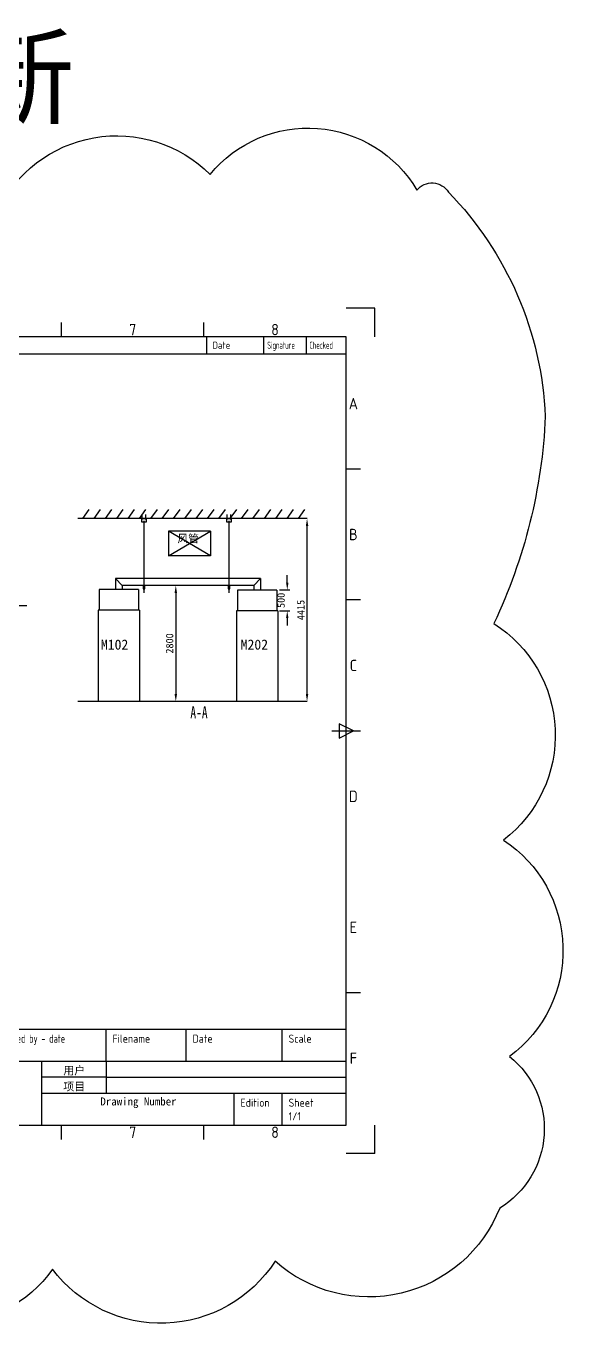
# Model space of a CAD drawing. Extents: x -48968009 to 2588125, y -43922717 to 2.
# Drawn here: x 2454781 to 2467743, y -641576 to -610243 of the extents above; entities that cross this region are included whole.
import ezdxf
from ezdxf.enums import TextEntityAlignment as Align

# ---------------------------------------------------------------- set-up
doc = ezdxf.new("R2010")
doc.units = 0
doc.header["$LTSCALE"] = 1000
doc.header["$MEASUREMENT"] = 0
doc.layers.get('0').update_dxf_attribs({"linetype": 'CONTINUOUS'})
doc.layers.get('DEFPOINTS').update_dxf_attribs({"linetype": 'CONTINUOUS'})
for name, color, linetype in [('FRAME025', 7, 'CONTINUOUS'), ('FRAME050', 6, 'CONTINUOUS'), ('FRAME070', 5, 'CONTINUOUS'), ('FRAME200', 8, 'CONTINUOUS'), ('楼电梯编号', 7, 'CONTINUOUS'), ('母线配电柜', 1, 'CONTINUOUS'), ('电气', 4, 'CONTINUOUS')]:
    doc.layers.add(name, color=color, linetype=linetype)
doc.styles.add('D', font='simhei_0.ttf', dxfattribs={"oblique": 0.7, "height": 1100})
doc.styles.add('ISOCP', font='isocp.shx')
doc.styles.add('STYLE1', font='')
doc.styles.add('宋体', font='', dxfattribs={"height": 10})
doc.styles.get('STYLE1').set_extended_font_data('楷体_GB2312')
doc.styles.get('宋体').set_extended_font_data('SimSun')
doc.dimstyles.new('NORMAL', dxfattribs={"dimscale": 0.2, "dimtxt": 0.18, "dimasz": 0.18, "dimexe": 0.18, "dimexo": 0.0625, "dimgap": 0.09, "dimtad": 0, "dimtih": 1, "dimtoh": 1, "dimdec": 4, "dimzin": 0, "dimdsep": 46, "dimtxsty": 'Standard', "dimcen": 0.09, "dimadec": 0, "dimazin": 0, "dimtfac": 1, "dimtdec": 4, "dimtofl": 0, "dimtmove": 0, "dimatfit": 3, "dimfxl": 1, "dimtolj": 1, "dimtzin": 0, "dimarcsym": 0})

# ---------------------------------------------------------------- blocks, each defined once
blk = doc.blocks.new('*D1786')
at = {"layer": 'DEFPOINTS', "color": 0}
for p in [(2458730, -623748), (2458397, -626548), (2458730, -626548)]:
    blk.add_point(p, dxfattribs=at)
at = {"layer": '电气', "color": 2, "lineweight": -2}
for p, q in [((2458667, -623748), (2458337, -623748)), ((2458397, -623928), (2458397, -626368)), ((2458667, -626548), (2458337, -626548))]:
    blk.add_line(p, q, dxfattribs=at)
at = {"layer": '电气', "color": 2}
for points in [[(2458367, -623928), (2458427, -623928), (2458397, -623748)], [(2458367, -626368), (2458427, -626368), (2458397, -626548)]]:
    blk.add_solid(points, dxfattribs=at)
at = {"layer": '电气', "color": 2, "insert": (2458247, -625148), "char_height": 180, "attachment_point": 5, "rotation": 90}
blk.add_mtext('\\A1;2800', dxfattribs=at)
blk = doc.blocks.new('*D1787')
at = {"layer": 'DEFPOINTS', "color": 0}
for p in [(2460837, -623858), (2460837, -624358), (2461087, -624358)]:
    blk.add_point(p, dxfattribs=at)
at = {"layer": '电气', "color": 2, "lineweight": -2}
for p, q in [((2461087, -623678), (2461087, -623498)), ((2460900, -623858), (2461147, -623858)), ((2460900, -624358), (2461147, -624358)), ((2461087, -624538), (2461087, -624718))]:
    blk.add_line(p, q, dxfattribs=at)
at = {"layer": '电气', "color": 2}
for points in [[(2461057, -623678), (2461117, -623678), (2461087, -623858)], [(2461057, -624538), (2461117, -624538), (2461087, -624358)]]:
    blk.add_solid(points, dxfattribs=at)
at = {"layer": '电气', "color": 2, "insert": (2460937, -624108), "char_height": 180, "attachment_point": 5, "rotation": 90}
blk.add_mtext('\\A1;500', dxfattribs=at)
blk = doc.blocks.new('*D1788')
at = {"layer": 'DEFPOINTS', "color": 0}
for p in [(2461565, -622133), (2461565, -622133), (2461565, -626548)]:
    blk.add_point(p, dxfattribs=at)
at = {"layer": '电气', "color": 2, "lineweight": -2}
for p, q in [((2461502, -622133), (2461505, -622133)), ((2461565, -626368), (2461565, -622313)), ((2461502, -626548), (2461505, -626548))]:
    blk.add_line(p, q, dxfattribs=at)
at = {"layer": '电气', "color": 2}
for points in [[(2461535, -622313), (2461595, -622313), (2461565, -622133)], [(2461535, -626368), (2461595, -626368), (2461565, -626548)]]:
    blk.add_solid(points, dxfattribs=at)
at = {"layer": '电气', "color": 2, "insert": (2461415, -624341), "char_height": 180, "attachment_point": 5, "rotation": 90}
blk.add_mtext('\\A1;4415', dxfattribs=at)

msp = doc.modelspace()

# ---------------------------------------------------------------- linework, layer by layer
for p, q in [((2456149.4, -622133.4), (2456307.4, -621916.9)), ((2456423.5, -622133.4), (2456581.5, -621916.9)), ((2456697.5, -622133.4), (2456855.6, -621916.9)), ((2456971.6, -622133.4), (2457129.6, -621916.9)), ((2457245.6, -622133.4), (2457403.7, -621916.9)), ((2457519.7, -622133.4), (2457677.7, -621916.9)), ((2457793.7, -622133.4), (2457951.8, -621916.9)), ((2458067.8, -622133.4), (2458225.8, -621916.9)), ((2458341.8, -622133.4), (2458499.9, -621916.9)), ((2458615.9, -622133.4), (2458773.9, -621916.9)), ((2458890, -622133.4), (2459048, -621916.9)), ((2459164, -622133.4), (2459322, -621916.9)), ((2459438.1, -622133.4), (2459596.1, -621916.9)), ((2459712.1, -622133.4), (2459870.1, -621916.9)), ((2459986.2, -622133.4), (2460144.2, -621916.9)), ((2460260.2, -622133.4), (2460418.3, -621916.9)), ((2460534.3, -622133.4), (2460692.3, -621916.9)), ((2460808.3, -622133.4), (2460966.4, -621916.9)), ((2461082.4, -622133.4), (2461240.4, -621916.9)), ((2461356.4, -622133.4), (2461514.5, -621916.9)), ((2461565, -622133.4), (2456035.2, -622133.4)), ((2457522.4, -624348.4), (2456522.4, -624348.4)), ((2456522.4, -624348.4), (2456522.4, -626548.4)), ((2457522.4, -624348.4), (2457522.4, -626548.4)), ((2460862.4, -624358.4), (2459862.4, -624358.4)), ((2459862.4, -624358.4), (2459862.4, -626548.4)), ((2460862.4, -624358.4), (2460862.4, -626548.4)), ((2461565, -626548.4), (2456035.2, -626548.4))]:
    msp.add_line(p, q)
at = {"color": 4}
for p, q in [((2459237.4, -622438.4), (2458222.4, -622438.4)), ((2459237.4, -623033.4), (2458222.4, -623033.4)), ((2438853.9, -624232), (2454797.7, -624232))]:
    msp.add_line(p, q, dxfattribs=at)
at = {"layer": 'FRAME050'}
for p, q in [((2455639.7, -617743.2), (2455639.7, -617399.7)), ((2459075, -617743.2), (2459075, -617399.7)), ((2462853.7, -620938), (2462510.2, -620938)), ((2462853.7, -624098.5), (2462510.2, -624098.5)), ((2462166.7, -627258.9), (2462853.7, -627258.9)), ((2462338.5, -627087.2), (2462338.5, -627430.7)), ((2462682, -627258.9), (2462338.5, -627087.2)), ((2462338.5, -627430.7), (2462682, -627258.9)), ((2462853.7, -633579.8), (2462510.2, -633579.8)), ((2455639.7, -637118.1), (2455639.7, -636774.6)), ((2459075, -637118.1), (2459075, -636774.6))]:
    msp.add_line(p, q, dxfattribs=at)
at = {"layer": 'FRAME070'}
for p, q in [((2462510.2, -617743.2), (2435028.1, -617743.2)), ((2459143.7, -618155.5), (2459143.7, -617743.2)), ((2460517.8, -618155.5), (2460517.8, -617743.2)), ((2461548.3, -618155.5), (2461548.3, -617743.2)), ((2462510.2, -636774.6), (2462510.2, -617743.2)), ((2450830.3, -618155.5), (2462510.2, -618155.5)), ((2449370.3, -634455.8), (2462510.2, -634455.8)), ((2456713.2, -635228.7), (2456713.2, -634455.8)), ((2458645.5, -635228.7), (2458645.5, -634455.8)), ((2460964.3, -635228.7), (2460964.3, -634455.8)), ((2449370.3, -635228.7), (2462510.2, -635228.7)), ((2455167.3, -636774.6), (2455167.3, -635228.7)), ((2456713.2, -635228.7), (2456713.2, -636001.7)), ((2456713.2, -635615.2), (2455167.3, -635615.2)), ((2456713.2, -635615.2), (2462510.2, -635615.2)), ((2455167.3, -636001.7), (2462510.2, -636001.7)), ((2459804.9, -636774.6), (2459804.9, -636001.7)), ((2460964.3, -636774.6), (2460964.3, -636001.7)), ((2435028.1, -636774.6), (2462510.2, -636774.6))]:
    msp.add_line(p, q, dxfattribs=at)
at = {"layer": 'FRAME200'}
for p, q in [((2463197.3, -617056.2), (2462510.2, -617056.2)), ((2463197.3, -617743.2), (2463197.3, -617056.2)), ((2463197.3, -637461.7), (2463197.3, -636774.6)), ((2463197.3, -637461.7), (2462510.2, -637461.7))]:
    msp.add_line(p, q, dxfattribs=at)
at = {"layer": '电气', "color": 3}
for p, q in [((2457691.5, -622133.4), (2457571.5, -622133.4)), ((2457571.5, -622133.4), (2457571.5, -622213.4)), ((2457691.5, -622137.4), (2457571.5, -622137.4)), ((2457571.5, -622209.4), (2457691.5, -622209.4)), ((2457571.5, -622213.4), (2457691.5, -622213.4)), ((2457588.1, -622152.8), (2457588.1, -622038.2)), ((2457631.5, -623930.4), (2457631.5, -622186.5)), ((2457674.8, -622152.8), (2457674.8, -622038.2)), ((2457691.5, -622213.4), (2457691.5, -622133.4)), ((2459742.2, -622133.4), (2459622.2, -622133.4)), ((2459622.2, -622133.4), (2459622.2, -622213.4)), ((2459742.2, -622137.4), (2459622.2, -622137.4)), ((2459622.2, -622209.4), (2459742.2, -622209.4)), ((2459622.2, -622213.4), (2459742.2, -622213.4)), ((2459638.9, -622152.8), (2459638.9, -622038.2)), ((2459682.2, -623930.4), (2459682.2, -622186.5)), ((2459725.6, -622152.8), (2459725.6, -622038.2)), ((2459742.2, -622213.4), (2459742.2, -622133.4)), ((2457621, -623748.4), (2457611, -623748.4)), ((2457611, -623748.4), (2457611, -623830.4)), ((2457611, -623830.4), (2457652, -623830.4)), ((2457642, -623748.4), (2457652, -623748.4)), ((2457652, -623830.4), (2457652, -623748.4)), ((2457652, -623748.4), (2457652, -623758.4)), ((2459671.7, -623748.4), (2459661.7, -623748.4)), ((2459661.7, -623748.4), (2459661.7, -623830.4)), ((2459661.7, -623830.4), (2459702.7, -623830.4)), ((2459692.7, -623748.4), (2459702.7, -623748.4)), ((2459702.7, -623830.4), (2459702.7, -623748.4)), ((2459702.7, -623748.4), (2459702.7, -623758.4))]:
    msp.add_line(p, q, dxfattribs=at)
at = {"layer": '电气', "color": 4}
for p, q in [((2458222.4, -622438.4), (2458222.4, -623033.4)), ((2458222.4, -623033.4), (2459237.4, -622438.4)), ((2459237.4, -623033.4), (2458222.4, -622438.4)), ((2459237.4, -622438.4), (2459237.4, -623033.4))]:
    msp.add_line(p, q, dxfattribs=at)
at = {"layer": '电气', "color": 1}
for p, q in [((2460444.4, -623584.4), (2456940.4, -623584.4)), ((2456940.4, -623584.4), (2456940.4, -623848.4)), ((2457104.4, -623748.4), (2456940.4, -623584.4)), ((2460280.4, -623748.4), (2457104.4, -623748.4)), ((2457104.4, -623748.4), (2457104.4, -623848.4)), ((2460280.4, -623748.4), (2460444.4, -623584.4)), ((2460280.4, -623748.4), (2460280.4, -623858.4)), ((2460444.4, -623584.4), (2460444.4, -623858.4)), ((2457497.4, -623848.4), (2456547.4, -623848.4)), ((2456547.4, -623848.4), (2456547.4, -624348.4)), ((2457497.4, -623848.4), (2457497.4, -624348.4)), ((2460837.4, -623858.4), (2459887.4, -623858.4)), ((2459887.4, -623858.4), (2459887.4, -624358.4)), ((2460837.4, -623858.4), (2460837.4, -624358.4))]:
    msp.add_line(p, q, dxfattribs=at)
msp.add_lwpolyline([(2454088.5, -614729.7, -0.5205671), (2459224.6, -613827, -0.5205671), (2459224.6, -613827, -0.5205671), (2464217.7, -614207.1, -0.5205671), (2464217.7, -614207.1, -0.5205671), (2464978.6, -614254.7, -0.1841413), (2467314.7, -619670.9, -0.5205671), (2467314.7, -619670.9, -0.1002503), (2466072.4, -624667.1, -0.5205671), (2466072.4, -624667.1, -0.5205671), (2466310.1, -629893.3, -0.5205671), (2466310.1, -629893.3, -0.5205671), (2466452.9, -635119.7, -0.5205671), (2466452.9, -635119.7, -0.5205671), (2466215, -638778, -0.5205671), (2460793.7, -640060.9, -0.5205671), (2460793.7, -640060.9, -0.5205671), (2455420.1, -640250.9, -0.5205671), (2455420.1, -640250.9, -0.5205671), (2450331.5, -640250.9, -0.5205671)], format="xyb", dxfattribs=at)

# ---------------------------------------------------------------- texts
for s, p in [('M102', (2456588.8, -625297.2)), ('M202', (2459962.4, -625297.2))]:
    msp.add_text(s, height=243.25).set_placement(p)
at = {"color": 0, "style": 'STYLE1'}
msp.add_text('Drawing Number', height=193.234, dxfattribs=at).set_placement((2456576, -636300))
for tag, p in [('用户', (2455683, -635553.8)), ('项目', (2455683, -635940.3))]:
    msp.add_attdef(tag, p, '', height=193.2, dxfattribs=at)
at = {"layer": 'FRAME025', "style": 'ISOCP'}
for s, height, p in [('Date', 171.76, (2459281.1, -617949.4)), ('Filename', 193.23, (2456867.8, -634687.7)), ('Date', 193.23, (2458800.1, -634687.7)), ('Scale', 193.23, (2461118.9, -634687.7)), ('Edition', 193.23, (2459959.5, -636233.6)), ('Sheet', 193.23, (2461118.9, -636233.6)), ('1/1', 193.23, (2461118.9, -636562.1))]:
    msp.add_text(s, height=height, dxfattribs=at).set_placement(p, align=Align.MIDDLE_LEFT)
at = {"layer": 'FRAME025', "style": 'ISOCP', "width": 0.6}
for s, p in [('Signature', (2460604.4, -617949.4)), ('Checked', (2461622.8, -617949.4))]:
    msp.add_text(s, height=171.76, dxfattribs=at).set_placement(p, align=Align.MIDDLE_LEFT)
at = {"layer": 'FRAME025', "ltscale": 0.8, "style": 'ISOCP', "width": 0.8}
msp.add_text('Approved by - date', height=193.234, dxfattribs=at).set_placement((2453930.6, -634687.7), align=Align.MIDDLE_LEFT)
at = {"layer": 'FRAME050', "style": 'ISOCP'}
for s, p in [('7', (2457357.3, -617571.5)), ('8', (2460792.6, -617571.5)), ('A', (2462682, -619357.8)), ('B', (2462682, -622518.3)), ('C', (2462682, -625678.7)), ('D', (2462682, -628839.1)), ('E', (2462682, -631999.6)), ('F', (2462682, -635160)), ('7', (2457357.3, -636946.4)), ('8', (2460792.6, -636946.4))]:
    msp.add_text(s, height=274.8, dxfattribs=at).set_placement(p, align=Align.MIDDLE)
at = {"layer": '楼电梯编号', "color": 6, "style": 'D', "width": 0.7}
msp.add_text('A-A', height=291.2, dxfattribs=at).set_placement((2458748.8, -626955.8))
at = {"layer": '母线配电柜', "color": 1, "lineweight": 18, "style": '宋体'}
msp.add_text('1.25已更新', height=1890, dxfattribs=at).set_placement((2443080.4, -612419.2))
at = {"layer": '电气', "color": 4, "style": '宋体'}
msp.add_text('风管', height=190.51, dxfattribs=at).set_placement((2458436, -622713.3))

# ---------------------------------------------------------------- dimensions: what is measured, and where the dimension line sits
at = {"layer": '电气', "color": 33}
for base, p1, p2, picture, middle in [((2461565, -622133.4), (2461565, -626548.4), (2461565, -622133.4), '*D1788', (2461415, -624340.9)), ((2461087.1, -624358.4), (2460837.4, -623858.4), (2460837.4, -624358.4), '*D1787', (2460937.1, -624108.4)), ((2458396.7, -626548.4), (2458729.9, -623748.4), (2458729.9, -626548.4), '*D1786', (2458246.7, -625148.4))]:
    dim = msp.add_linear_dim(base=base, p1=p1, p2=p2, angle=270, dimstyle='NORMAL', override={"dimscale": 1000, "dimexe": 0.06, "dimgap": 0.06, "dimtad": 1, "dimtih": 0, "dimdec": 0, "dimclrd": 2, "dimclre": 2, "dimclrt": 2, "dimtdec": 0, "dimtix": 1, "dimtmove": 2, "dimfxl": 250, "dimtfillclr": 2}, dxfattribs=at)
    dim.commit()
    dim.dimension.update_dxf_attribs({"geometry": picture, "text_midpoint": middle})

doc.saveas('drawing.dxf')
